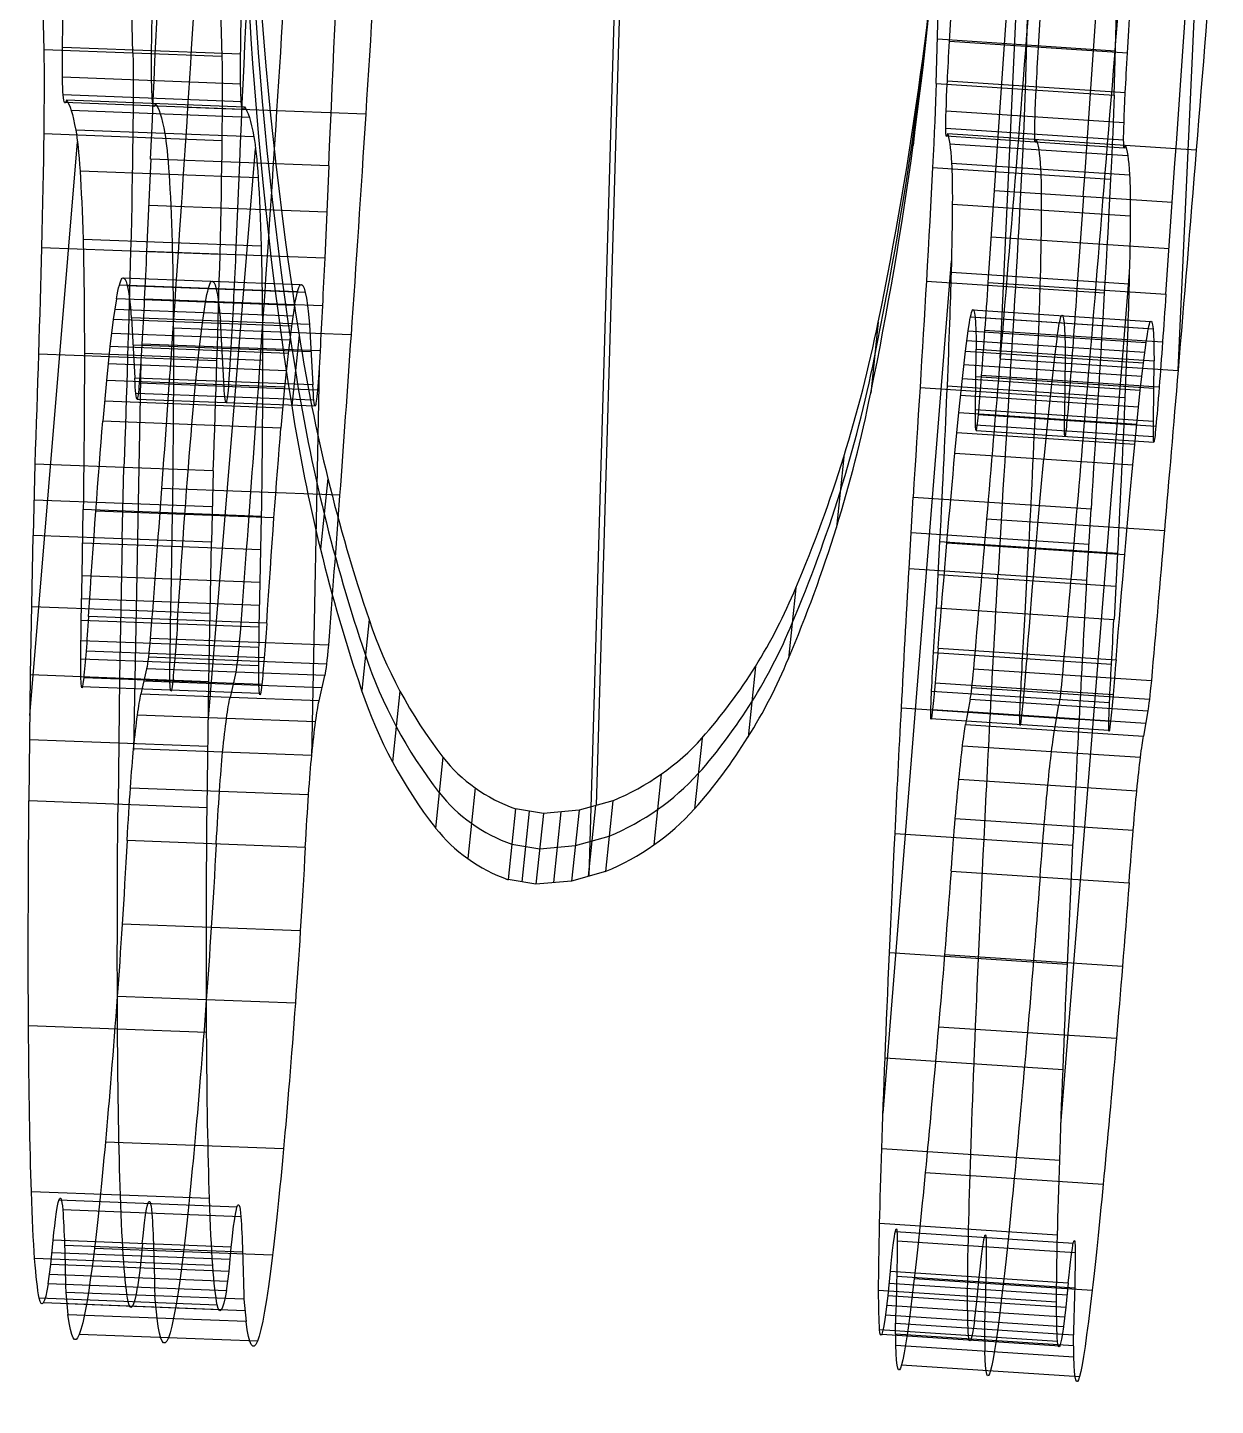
# Model space of a CAD drawing. Extents: x 14 to 133, y -39 to 144.
# Drawn here: x 59.59 to 72.91, y -38.7 to -23.25 of the extents above; entities that cross this region are included whole.
import ezdxf

# ---------------------------------------------------------------- set-up
doc = ezdxf.new("R2010")
doc.units = 0
doc.header["$MEASUREMENT"] = 0
doc.layers.add('LAYER_1', color=255, linetype='CONTINUOUS')

msp = doc.modelspace()

# ---------------------------------------------------------------- linework, layer by layer
at = {"layer": 'LAYER_1', "color": 9}
for p, q in [((65.972, -31.974, 82.296), (66.534, -12.84, 73.989)), ((65.889, -32.767, 80.462), (66.45, -13.634, 72.155)), ((70.501, -26.956, 127.586), (70.855, -19.229, 118.599)), ((72.496, -27.087, 127.552), (72.85, -19.36, 118.565)), ((59.748, -22.561, 71.702), (59.775, -23.497, 73.847)), ((59.748, -22.561, 71.702), (59.775, -23.497, 73.847)), ((60.774, -23.535, 73.818), (60.747, -22.599, 71.673)), ((61.746, -22.637, 71.644), (61.772, -23.573, 73.789)), ((61.746, -22.637, 71.644), (61.772, -23.573, 73.789)), ((69.784, -23.877, 73.557), (69.809, -22.944, 71.411)), ((69.784, -23.877, 73.557), (69.809, -22.944, 71.411)), ((70.806, -23.01, 71.394), (70.782, -23.943, 73.54)), ((71.779, -24.008, 73.523), (71.804, -23.075, 71.377)), ((71.779, -24.008, 73.523), (71.804, -23.075, 71.377)), ((61.982, -23.547, 80.983), (59.984, -23.471, 81.041)), ((61.982, -23.547, 80.983), (59.984, -23.471, 81.041)), ((69.799, -23.377, 72.499), (71.794, -23.508, 72.465)), ((69.932, -23.402, 80.422), (71.927, -23.533, 80.388)), ((61.772, -23.573, 73.789), (59.775, -23.497, 73.847)), ((61.772, -23.573, 73.789), (59.775, -23.497, 73.847)), ((69.607, -23.776, 78.583), (69.524, -24.57, 76.749)), ((61.982, -23.882, 81.425), (59.984, -23.806, 81.483)), ((69.784, -23.877, 73.557), (71.779, -24.008, 73.523)), ((69.784, -23.877, 73.557), (71.779, -24.008, 73.523)), ((69.908, -23.847, 80.753), (71.904, -23.978, 80.719)), ((69.908, -23.847, 80.753), (71.904, -23.978, 80.719)), ((61.99, -24.08, 81.943), (59.992, -24.004, 82.001)), ((61.99, -24.08, 81.943), (59.992, -24.004, 82.001)), ((62.005, -24.167, 82.587), (60.007, -24.091, 82.645)), ((62.025, -24.14, 83.237), (60.027, -24.064, 83.295)), ((62.025, -24.14, 83.237), (60.027, -24.064, 83.295)), ((62.08, -24.256, 85.28), (60.082, -24.18, 85.338)), ((63.385, -24.22, 130.237), (61.387, -24.144, 130.295)), ((69.894, -24.181, 81.196), (71.889, -24.312, 81.162)), ((62.13, -24.474, 87.315), (60.133, -24.399, 87.373)), ((62.13, -24.474, 87.315), (60.133, -24.399, 87.373)), ((69.89, -24.378, 81.714), (71.885, -24.509, 81.68)), ((69.89, -24.378, 81.714), (71.885, -24.509, 81.68)), ((59.619, -30.966, 78.234), (60.152, -24.531, 88.204)), ((61.771, -24.518, 74.983), (59.774, -24.442, 75.041)), ((69.895, -24.465, 82.358), (71.89, -24.596, 82.324)), ((69.908, -24.437, 83.008), (71.903, -24.568, 82.974)), ((69.908, -24.437, 83.008), (71.903, -24.568, 82.974)), ((69.935, -24.552, 85.051), (71.93, -24.683, 85.018)), ((70.704, -24.489, 130.021), (72.699, -24.619, 129.987)), ((60.973, -24.726, 116.761), (60.927, -25.759, 116.539)), ((60.973, -24.726, 116.761), (60.927, -25.759, 116.539)), ((62.97, -24.801, 116.703), (60.973, -24.726, 116.761)), ((62.97, -24.801, 116.703), (60.973, -24.726, 116.761)), ((61.617, -31.041, 78.176), (62.15, -24.607, 88.146)), ((62.178, -24.936, 89.567), (60.181, -24.861, 89.625)), ((61.926, -25.797, 116.51), (61.971, -24.763, 116.732)), ((62.97, -24.801, 116.703), (62.925, -25.835, 116.481)), ((62.97, -24.801, 116.703), (62.925, -25.835, 116.481)), ((69.742, -24.82, 74.752), (71.738, -24.951, 74.718)), ((69.955, -24.769, 87.087), (71.951, -24.9, 87.053)), ((69.955, -24.769, 87.087), (71.951, -24.9, 87.053)), ((70.364, -26.11, 116.262), (70.435, -25.078, 116.483)), ((70.364, -26.11, 116.262), (70.435, -25.078, 116.483)), ((70.435, -25.078, 116.483), (72.431, -25.208, 116.449)), ((70.435, -25.078, 116.483), (72.431, -25.208, 116.449)), ((71.433, -25.143, 116.466), (71.361, -26.175, 116.245)), ((62.948, -25.321, 116.605), (60.95, -25.245, 116.663)), ((69.964, -25.229, 89.341), (71.959, -25.36, 89.307)), ((72.359, -26.24, 116.228), (72.431, -25.208, 116.449)), ((72.359, -26.24, 116.228), (72.431, -25.208, 116.449)), ((62.212, -25.702, 91.736), (60.214, -25.626, 91.794)), ((62.212, -25.702, 91.736), (60.214, -25.626, 91.794)), ((70.399, -25.596, 116.386), (72.395, -25.727, 116.352)), ((61.747, -25.794, 75.813), (59.749, -25.718, 75.871)), ((61.747, -25.794, 75.813), (59.749, -25.718, 75.871)), ((62.925, -25.835, 116.481), (60.927, -25.759, 116.539)), ((62.925, -25.835, 116.481), (60.927, -25.759, 116.539)), ((69.186, -35.427, 82.956), (69.954, -25.865, 91.207)), ((62.65, -26.136, 107.405), (60.652, -26.06, 107.463)), ((62.65, -26.136, 107.405), (60.652, -26.06, 107.463)), ((69.673, -26.094, 75.583), (71.668, -26.225, 75.549)), ((69.673, -26.094, 75.583), (71.668, -26.225, 75.549)), ((69.95, -25.992, 91.51), (71.946, -26.123, 91.476)), ((69.95, -25.992, 91.51), (71.946, -26.123, 91.476)), ((70.364, -26.11, 116.262), (72.359, -26.24, 116.228)), ((70.364, -26.11, 116.262), (72.359, -26.24, 116.228)), ((71.181, -35.558, 82.922), (71.949, -25.996, 91.173)), ((62.619, -26.213, 106.449), (60.622, -26.137, 106.507)), ((62.708, -26.22, 109.496), (60.71, -26.144, 109.554)), ((60.588, -26.292, 105.561), (60.553, -26.522, 104.654)), ((60.588, -26.292, 105.561), (60.553, -26.522, 104.654)), ((60.571, -26.407, 105.107), (62.569, -26.483, 105.05)), ((62.586, -26.368, 105.503), (60.588, -26.292, 105.561)), ((62.586, -26.368, 105.503), (60.588, -26.292, 105.561)), ((62.899, -26.37, 116.301), (60.901, -26.294, 116.359)), ((61.552, -26.56, 104.625), (61.587, -26.33, 105.532)), ((62.586, -26.368, 105.503), (62.551, -26.598, 104.596)), ((62.586, -26.368, 105.503), (62.551, -26.598, 104.596)), ((70.189, -26.416, 107.184), (72.185, -26.547, 107.15)), ((70.189, -26.416, 107.184), (72.185, -26.547, 107.15)), ((60.553, -26.522, 104.654), (60.516, -26.827, 103.776)), ((60.553, -26.522, 104.654), (60.516, -26.827, 103.776)), ((62.551, -26.598, 104.596), (60.553, -26.522, 104.654)), ((62.551, -26.598, 104.596), (60.553, -26.522, 104.654)), ((60.756, -26.505, 111.616), (60.796, -27.181, 113.866)), ((62.754, -26.581, 111.558), (60.756, -26.505, 111.616)), ((60.756, -26.505, 111.616), (60.796, -27.181, 113.866)), ((62.754, -26.581, 111.558), (60.756, -26.505, 111.616)), ((61.515, -26.865, 103.747), (61.552, -26.56, 104.625)), ((61.794, -27.219, 113.837), (61.755, -26.543, 111.587)), ((62.754, -26.581, 111.558), (62.793, -27.257, 113.809)), ((62.754, -26.581, 111.558), (62.793, -27.257, 113.809)), ((69.132, -26.554, 79.807), (69.049, -27.348, 77.973)), ((69.132, -26.554, 79.807), (69.049, -27.348, 77.973)), ((70.168, -26.494, 106.228), (72.163, -26.625, 106.194)), ((70.219, -26.498, 109.276), (72.215, -26.629, 109.242)), ((60.535, -26.675, 104.215), (62.533, -26.75, 104.157)), ((63.22, -26.696, 127.794), (61.222, -26.62, 127.852)), ((63.22, -26.696, 127.794), (61.222, -26.62, 127.852)), ((62.551, -26.598, 104.596), (62.514, -26.903, 103.718)), ((62.551, -26.598, 104.596), (62.514, -26.903, 103.718)), ((62.638, -26.698, 80.164), (62.554, -27.491, 78.33)), ((62.638, -26.698, 80.164), (62.554, -27.491, 78.33)), ((70.111, -26.879, 104.374), (70.141, -26.649, 105.282)), ((70.111, -26.879, 104.374), (70.141, -26.649, 105.282)), ((70.141, -26.649, 105.282), (72.137, -26.78, 105.248)), ((70.141, -26.649, 105.282), (72.137, -26.78, 105.248)), ((70.325, -26.644, 116.082), (72.321, -26.775, 116.049)), ((71.139, -26.715, 105.265), (71.109, -26.944, 104.357)), ((60.516, -26.827, 103.776), (60.477, -27.209, 102.926)), ((60.516, -26.827, 103.776), (60.477, -27.209, 102.926)), ((62.514, -26.903, 103.718), (60.516, -26.827, 103.776)), ((62.514, -26.903, 103.718), (60.516, -26.827, 103.776)), ((62.775, -26.888, 112.692), (60.777, -26.812, 112.75)), ((62.873, -26.875, 116.047), (60.875, -26.799, 116.105)), ((62.873, -26.875, 116.047), (60.875, -26.799, 116.105)), ((61.476, -27.246, 102.897), (61.515, -26.865, 103.747)), ((70.076, -27.184, 103.496), (70.111, -26.879, 104.374)), ((70.076, -27.184, 103.496), (70.111, -26.879, 104.374)), ((70.111, -26.879, 104.374), (72.106, -27.01, 104.341)), ((70.111, -26.879, 104.374), (72.106, -27.01, 104.341)), ((72.122, -26.895, 104.794), (70.126, -26.764, 104.828)), ((70.225, -27.532, 113.59), (70.231, -26.857, 111.338)), ((70.225, -27.532, 113.59), (70.231, -26.857, 111.338)), ((70.231, -26.857, 111.338), (72.226, -26.988, 111.304)), ((70.231, -26.857, 111.338), (72.226, -26.988, 111.304)), ((72.106, -27.01, 104.341), (72.137, -26.78, 105.248)), ((72.106, -27.01, 104.341), (72.137, -26.78, 105.248)), ((61.713, -26.987, 76.191), (59.715, -26.911, 76.249)), ((62.227, -26.982, 93.924), (60.229, -26.906, 93.981)), ((60.497, -27.018, 103.351), (62.495, -27.094, 103.293)), ((60.863, -26.996, 115.96), (60.78, -31.358, 118.779)), ((62.514, -26.903, 103.718), (62.475, -27.284, 102.868)), ((62.514, -26.903, 103.718), (62.475, -27.284, 102.868)), ((72.089, -27.163, 103.901), (70.093, -27.032, 103.935)), ((70.5, -26.963, 127.579), (72.496, -27.094, 127.545)), ((70.5, -26.963, 127.579), (72.496, -27.094, 127.545)), ((71.109, -26.944, 104.357), (71.074, -27.25, 103.479)), ((71.229, -26.923, 111.321), (71.223, -27.597, 113.573)), ((72.071, -27.315, 103.462), (72.106, -27.01, 104.341)), ((72.071, -27.315, 103.462), (72.106, -27.01, 104.341)), ((72.22, -27.663, 113.556), (72.226, -26.988, 111.304)), ((72.22, -27.663, 113.556), (72.226, -26.988, 111.304)), ((62.793, -27.257, 113.809), (60.796, -27.181, 113.866)), ((62.793, -27.257, 113.809), (60.796, -27.181, 113.866)), ((62.861, -27.072, 115.902), (62.777, -31.433, 118.721)), ((70.037, -27.565, 102.647), (70.076, -27.184, 103.496)), ((70.037, -27.565, 102.647), (70.076, -27.184, 103.496)), ((70.076, -27.184, 103.496), (72.071, -27.315, 103.462)), ((70.076, -27.184, 103.496), (72.071, -27.315, 103.462)), ((70.23, -27.164, 112.473), (72.225, -27.295, 112.439)), ((70.288, -27.148, 115.829), (72.284, -27.279, 115.795)), ((70.288, -27.148, 115.829), (72.284, -27.279, 115.795)), ((60.477, -27.209, 102.926), (60.436, -27.665, 102.106)), ((60.477, -27.209, 102.926), (60.436, -27.665, 102.106)), ((62.475, -27.284, 102.868), (60.477, -27.209, 102.926)), ((62.475, -27.284, 102.868), (60.477, -27.209, 102.926)), ((62.804, -27.43, 114.393), (60.806, -27.354, 114.451)), ((62.843, -27.315, 115.6), (60.845, -27.239, 115.658)), ((61.435, -27.703, 102.077), (61.476, -27.246, 102.897)), ((62.475, -27.284, 102.868), (62.434, -27.741, 102.048)), ((62.475, -27.284, 102.868), (62.434, -27.741, 102.048)), ((69.601, -27.285, 75.962), (71.597, -27.416, 75.929)), ((69.904, -27.269, 93.699), (71.899, -27.4, 93.665)), ((71.074, -27.25, 103.479), (71.034, -27.631, 102.63)), ((72.032, -27.696, 102.613), (72.071, -27.315, 103.462)), ((72.032, -27.696, 102.613), (72.071, -27.315, 103.462)), ((60.457, -27.437, 102.516), (62.454, -27.513, 102.458)), ((62.819, -27.495, 114.999), (60.821, -27.419, 115.057)), ((62.819, -27.495, 114.999), (60.821, -27.419, 115.057)), ((72.052, -27.506, 103.038), (70.056, -27.375, 103.072)), ((62.434, -27.741, 102.048), (60.436, -27.665, 102.106)), ((62.434, -27.741, 102.048), (60.436, -27.665, 102.106)), ((69.993, -28.022, 101.827), (70.037, -27.565, 102.647)), ((69.993, -28.022, 101.827), (70.037, -27.565, 102.647)), ((70.037, -27.565, 102.647), (72.032, -27.696, 102.613)), ((70.037, -27.565, 102.647), (72.032, -27.696, 102.613)), ((70.225, -27.532, 113.59), (72.22, -27.663, 113.556)), ((70.225, -27.532, 113.59), (72.22, -27.663, 113.556)), ((70.252, -27.588, 115.382), (72.247, -27.719, 115.348)), ((71.034, -27.631, 102.63), (70.99, -28.088, 101.81)), ((72.01, -27.925, 102.203), (70.015, -27.794, 102.237)), ((70.224, -27.704, 114.175), (72.219, -27.835, 114.141)), ((70.23, -27.768, 114.781), (72.225, -27.899, 114.747)), ((70.23, -27.768, 114.781), (72.225, -27.899, 114.747)), ((71.988, -28.153, 101.793), (72.032, -27.696, 102.613)), ((71.988, -28.153, 101.793), (72.032, -27.696, 102.613)), ((68.746, -28.065, 80.478), (68.663, -28.858, 78.644)), ((69.993, -28.022, 101.827), (71.988, -28.153, 101.793)), ((69.993, -28.022, 101.827), (71.988, -28.153, 101.793)), ((59.674, -28.146, 76.446), (59.655, -28.945, 76.84)), ((59.674, -28.146, 76.446), (59.655, -28.945, 76.84)), ((61.672, -28.222, 76.388), (59.674, -28.146, 76.446)), ((61.672, -28.222, 76.388), (59.674, -28.146, 76.446)), ((60.654, -28.983, 76.811), (60.673, -28.184, 76.417)), ((61.672, -28.222, 76.388), (61.653, -29.021, 76.782)), ((61.672, -28.222, 76.388), (61.653, -29.021, 76.782)), ((63.092, -28.495, 125.736), (61.094, -28.419, 125.794)), ((62.96, -28.307, 80.846), (62.877, -29.101, 79.012)), ((59.664, -28.546, 76.643), (61.662, -28.621, 76.585)), ((69.478, -29.316, 76.554), (69.524, -28.518, 76.16)), ((69.478, -29.316, 76.554), (69.524, -28.518, 76.16)), ((69.524, -28.518, 76.16), (71.519, -28.649, 76.126)), ((69.524, -28.518, 76.16), (71.519, -28.649, 76.126)), ((70.521, -28.584, 76.143), (70.476, -29.381, 76.537)), ((60.204, -29.398, 96.363), (60.216, -28.656, 95.815)), ((60.204, -29.398, 96.363), (60.216, -28.656, 95.815)), ((62.214, -28.732, 95.757), (60.216, -28.656, 95.815)), ((62.214, -28.732, 95.757), (60.216, -28.656, 95.815)), ((62.355, -28.75, 100.658), (60.358, -28.674, 100.716)), ((61.215, -28.694, 95.786), (61.203, -29.436, 96.334)), ((62.202, -29.474, 96.305), (62.214, -28.732, 95.757)), ((62.202, -29.474, 96.305), (62.214, -28.732, 95.757)), ((71.473, -29.447, 76.52), (71.519, -28.649, 76.126)), ((71.473, -29.447, 76.52), (71.519, -28.649, 76.126)), ((70.347, -28.76, 125.522), (72.343, -28.891, 125.488)), ((59.626, -30.511, 77.873), (59.655, -28.945, 76.84)), ((59.626, -30.511, 77.873), (59.655, -28.945, 76.84)), ((61.653, -29.021, 76.782), (59.655, -28.945, 76.84)), ((61.653, -29.021, 76.782), (59.655, -28.945, 76.84)), ((60.21, -29.027, 96.089), (62.208, -29.103, 96.031)), ((60.654, -28.983, 76.811), (60.624, -30.549, 77.844)), ((61.623, -30.587, 77.815), (61.653, -29.021, 76.782)), ((61.623, -30.587, 77.815), (61.653, -29.021, 76.782)), ((71.496, -29.048, 76.323), (69.501, -28.917, 76.357)), ((69.82, -29.015, 95.535), (69.781, -29.756, 96.083)), ((69.82, -29.015, 95.535), (69.781, -29.756, 96.083)), ((69.82, -29.015, 95.535), (71.816, -29.146, 95.501)), ((69.82, -29.015, 95.535), (71.816, -29.146, 95.501)), ((69.903, -29.03, 100.437), (71.898, -29.161, 100.403)), ((70.779, -29.822, 96.066), (70.818, -29.081, 95.518)), ((71.816, -29.146, 95.501), (71.777, -29.887, 96.049)), ((71.816, -29.146, 95.501), (71.777, -29.887, 96.049)), ((69.478, -29.316, 76.554), (71.473, -29.447, 76.52)), ((69.478, -29.316, 76.554), (71.473, -29.447, 76.52)), ((60.193, -29.9, 96.656), (60.204, -29.398, 96.363)), ((60.193, -29.9, 96.656), (60.204, -29.398, 96.363)), ((62.202, -29.474, 96.305), (60.204, -29.398, 96.363)), ((62.202, -29.474, 96.305), (60.204, -29.398, 96.363)), ((61.203, -29.436, 96.334), (61.192, -29.938, 96.627)), ((62.191, -29.975, 96.598), (62.202, -29.474, 96.305)), ((62.191, -29.975, 96.598), (62.202, -29.474, 96.305)), ((71.796, -29.517, 95.775), (69.801, -29.386, 95.809)), ((62.196, -29.732, 96.439), (60.198, -29.656, 96.497)), ((68.209, -29.533, 81.138), (68.125, -30.327, 79.304)), ((68.209, -29.533, 81.138), (68.125, -30.327, 79.304)), ((61.637, -29.821, 77.272), (59.639, -29.745, 77.33)), ((69.781, -29.756, 96.083), (71.777, -29.887, 96.049)), ((69.781, -29.756, 96.083), (71.777, -29.887, 96.049)), ((60.188, -30.334, 97.041), (60.193, -29.9, 96.656)), ((60.188, -30.334, 97.041), (60.193, -29.9, 96.656)), ((62.191, -29.975, 96.598), (60.193, -29.9, 96.656)), ((62.191, -29.975, 96.598), (60.193, -29.9, 96.656)), ((62.274, -29.931, 99.411), (60.277, -29.856, 99.469)), ((62.274, -29.931, 99.411), (60.277, -29.856, 99.469)), ((61.192, -29.938, 96.627), (61.187, -30.372, 97.012)), ((62.186, -30.41, 96.983), (62.191, -29.975, 96.598)), ((62.186, -30.41, 96.983), (62.191, -29.975, 96.598)), ((63.422, -29.89, 81.51), (63.339, -30.684, 79.676)), ((63.422, -29.89, 81.51), (63.339, -30.684, 79.676)), ((62.188, -30.202, 96.78), (60.19, -30.127, 96.838)), ((62.966, -30.177, 123.581), (60.968, -30.101, 123.639)), ((62.966, -30.177, 123.581), (60.968, -30.101, 123.639)), ((62.246, -30.32, 98.942), (60.248, -30.244, 99)), ((69.753, -30.257, 96.376), (71.749, -30.388, 96.342)), ((69.804, -30.211, 99.19), (71.8, -30.342, 99.156)), ((69.804, -30.211, 99.19), (71.8, -30.342, 99.156)), ((62.186, -30.41, 96.983), (60.188, -30.334, 97.041)), ((62.186, -30.41, 96.983), (60.188, -30.334, 97.041)), ((60.864, -30.727, 120.855), (60.928, -30.441, 122.679)), ((60.864, -30.727, 120.855), (60.928, -30.441, 122.679)), ((62.925, -30.517, 122.621), (60.928, -30.441, 122.679)), ((62.925, -30.517, 122.621), (60.928, -30.441, 122.679)), ((62.944, -30.389, 123.116), (60.947, -30.313, 123.174)), ((67.755, -30.416, 81.541), (67.672, -31.21, 79.707)), ((70.2, -30.441, 123.367), (72.196, -30.572, 123.333)), ((70.2, -30.441, 123.367), (72.196, -30.572, 123.333)), ((59.608, -31.924, 79.106), (59.626, -30.511, 77.873)), ((59.608, -31.924, 79.106), (59.626, -30.511, 77.873)), ((61.623, -30.587, 77.815), (59.626, -30.511, 77.873)), ((61.623, -30.587, 77.815), (59.626, -30.511, 77.873)), ((62.219, -30.619, 98.412), (60.222, -30.543, 98.47)), ((62.219, -30.619, 98.412), (60.222, -30.543, 98.47)), ((60.624, -30.549, 77.844), (60.607, -31.962, 79.077)), ((62.894, -30.656, 121.709), (60.896, -30.58, 121.767)), ((61.605, -32, 79.048), (61.623, -30.587, 77.815)), ((61.605, -32, 79.048), (61.623, -30.587, 77.815)), ((61.926, -30.479, 122.65), (61.863, -30.764, 120.826)), ((62.862, -30.802, 120.797), (62.925, -30.517, 122.621)), ((62.862, -30.802, 120.797), (62.925, -30.517, 122.621)), ((69.771, -30.599, 98.721), (71.766, -30.73, 98.687)), ((62.194, -30.719, 97.668), (60.196, -30.643, 97.726)), ((62.862, -30.802, 120.797), (60.864, -30.727, 120.855)), ((62.862, -30.802, 120.797), (60.864, -30.727, 120.855)), ((63.768, -30.692, 81.841), (63.685, -31.485, 80.007)), ((69.731, -30.691, 96.762), (71.727, -30.821, 96.728)), ((69.731, -30.691, 96.762), (71.727, -30.821, 96.728)), ((70.178, -30.653, 122.902), (72.174, -30.784, 122.868)), ((69.393, -30.879, 77.588), (71.388, -31.01, 77.554)), ((69.742, -30.898, 98.191), (71.738, -31.029, 98.157)), ((69.742, -30.898, 98.191), (71.738, -31.029, 98.157)), ((70.162, -30.781, 122.408), (70.112, -31.067, 120.583)), ((70.162, -30.781, 122.408), (70.112, -31.067, 120.583)), ((70.162, -30.781, 122.408), (72.157, -30.912, 122.374)), ((70.162, -30.781, 122.408), (72.157, -30.912, 122.374)), ((71.11, -31.133, 120.566), (71.159, -30.847, 122.391)), ((72.157, -30.912, 122.374), (72.107, -31.198, 120.549)), ((72.157, -30.912, 122.374), (72.107, -31.198, 120.549)), ((62.822, -31.038, 119.756), (60.825, -30.962, 119.814)), ((69.723, -30.998, 97.447), (71.718, -31.129, 97.413)), ((70.137, -30.921, 121.495), (72.132, -31.052, 121.461)), ((67.156, -31.221, 81.916), (67.073, -32.014, 80.082)), ((67.156, -31.221, 81.916), (67.073, -32.014, 80.082)), ((70.112, -31.067, 120.583), (72.107, -31.198, 120.549)), ((70.112, -31.067, 120.583), (72.107, -31.198, 120.549)), ((61.613, -31.314, 78.407), (59.615, -31.238, 78.465)), ((62.779, -31.414, 118.758), (60.781, -31.338, 118.816)), ((62.779, -31.414, 118.758), (60.781, -31.338, 118.816)), ((70.079, -31.304, 119.542), (72.074, -31.434, 119.508)), ((64.25, -31.434, 82.141), (64.166, -32.228, 80.307)), ((64.25, -31.434, 82.141), (64.166, -32.228, 80.307)), ((66.699, -31.623, 82.111), (66.616, -32.417, 80.277)), ((70.037, -31.68, 118.543), (72.032, -31.811, 118.509)), ((70.037, -31.68, 118.543), (72.032, -31.811, 118.509)), ((62.744, -31.855, 118.117), (60.746, -31.779, 118.175)), ((64.612, -31.778, 82.273), (64.529, -32.571, 80.439)), ((61.605, -32, 79.048), (59.608, -31.924, 79.106)), ((61.605, -32, 79.048), (59.608, -31.924, 79.106)), ((66.155, -31.922, 82.265), (65.778, -32.028, 82.329)), ((66.155, -31.922, 82.265), (65.778, -32.028, 82.329)), ((65.883, -32.769, 80.463), (65.966, -31.975, 82.297)), ((66.155, -31.922, 82.265), (66.072, -32.716, 80.432)), ((66.155, -31.922, 82.265), (66.072, -32.716, 80.432)), ((65.065, -32.014, 82.355), (64.981, -32.807, 80.521)), ((65.065, -32.014, 82.355), (64.981, -32.807, 80.521)), ((65.377, -32.065, 82.362), (65.065, -32.014, 82.355)), ((65.377, -32.065, 82.362), (65.065, -32.014, 82.355)), ((65.138, -32.833, 80.525), (65.221, -32.039, 82.359)), ((65.377, -32.065, 82.362), (65.294, -32.859, 80.529)), ((65.377, -32.065, 82.362), (65.294, -32.859, 80.529)), ((65.778, -32.028, 82.329), (65.377, -32.065, 82.362)), ((65.778, -32.028, 82.329), (65.377, -32.065, 82.362)), ((65.494, -32.84, 80.512), (65.577, -32.047, 82.346)), ((65.778, -32.028, 82.329), (65.694, -32.822, 80.495)), ((65.778, -32.028, 82.329), (65.694, -32.822, 80.495)), ((69.997, -32.12, 117.903), (71.993, -32.251, 117.869)), ((69.321, -32.289, 78.823), (71.317, -32.42, 78.789)), ((69.321, -32.289, 78.823), (71.317, -32.42, 78.789)), ((62.707, -32.445, 117.611), (60.709, -32.369, 117.669)), ((62.707, -32.445, 117.611), (60.709, -32.369, 117.669)), ((65.023, -32.41, 81.438), (65.336, -32.462, 81.446)), ((65.336, -32.462, 81.446), (65.736, -32.425, 81.412)), ((65.736, -32.425, 81.412), (66.113, -32.319, 81.349)), ((66.072, -32.716, 80.432), (65.694, -32.822, 80.495)), ((66.072, -32.716, 80.432), (65.694, -32.822, 80.495)), ((69.95, -32.71, 117.397), (71.945, -32.841, 117.363)), ((69.95, -32.71, 117.397), (71.945, -32.841, 117.363)), ((65.294, -32.859, 80.529), (64.981, -32.807, 80.521)), ((65.294, -32.859, 80.529), (64.981, -32.807, 80.521)), ((65.694, -32.822, 80.495), (65.294, -32.859, 80.529)), ((65.694, -32.822, 80.495), (65.294, -32.859, 80.529)), ((62.651, -33.382, 116.909), (60.653, -33.306, 116.967)), ((69.259, -33.624, 80.321), (71.255, -33.755, 80.287)), ((69.877, -33.646, 116.695), (71.872, -33.776, 116.661)), ((62.596, -34.192, 116.065), (60.598, -34.117, 116.123)), ((62.596, -34.192, 116.065), (60.598, -34.117, 116.123)), ((61.6, -34.521, 82.166), (59.603, -34.446, 82.224)), ((69.809, -34.456, 115.851), (71.804, -34.586, 115.817)), ((69.809, -34.456, 115.851), (71.804, -34.586, 115.817)), ((69.209, -34.805, 81.944), (71.205, -34.936, 81.91)), ((69.209, -34.805, 81.944), (71.205, -34.936, 81.91)), ((62.463, -35.827, 113.618), (60.465, -35.752, 113.676)), ((69.172, -35.821, 83.675), (71.168, -35.952, 83.641)), ((69.66, -36.09, 113.405), (71.656, -36.221, 113.371)), ((61.633, -36.382, 85.718), (59.635, -36.307, 85.776)), ((61.633, -36.382, 85.718), (59.635, -36.307, 85.776)), ((61.941, -36.48, 96.473), (59.943, -36.404, 96.531)), ((61.985, -36.588, 98.137), (59.987, -36.512, 98.195)), ((61.985, -36.588, 98.137), (59.987, -36.512, 98.195)), ((69.148, -36.661, 85.498), (71.144, -36.792, 85.464)), ((69.148, -36.661, 85.498), (71.144, -36.792, 85.464)), ((69.325, -36.752, 96.256), (71.321, -36.883, 96.222)), ((59.854, -37.125, 94.389), (59.88, -36.852, 94.926)), ((59.854, -37.125, 94.389), (59.88, -36.852, 94.926)), ((61.877, -36.928, 94.868), (59.88, -36.852, 94.926)), ((61.877, -36.928, 94.868), (59.88, -36.852, 94.926)), ((62.005, -36.985, 99.327), (60.007, -36.909, 99.384)), ((60.879, -36.89, 94.897), (60.853, -37.163, 94.36)), ((61.852, -37.201, 94.331), (61.877, -36.928, 94.868)), ((61.852, -37.201, 94.331), (61.877, -36.928, 94.868)), ((69.346, -36.859, 97.92), (71.342, -36.99, 97.886)), ((69.346, -36.859, 97.92), (71.342, -36.99, 97.886)), ((61.669, -37.134, 87.966), (59.672, -37.058, 88.024)), ((59.867, -36.989, 94.657), (61.864, -37.064, 94.599)), ((62.34, -37.019, 110.927), (60.342, -36.943, 110.985)), ((62.34, -37.019, 110.927), (60.342, -36.943, 110.985)), ((59.824, -37.342, 93.658), (59.854, -37.125, 94.389)), ((59.824, -37.342, 93.658), (59.854, -37.125, 94.389)), ((59.839, -37.233, 94.023), (61.837, -37.309, 93.965)), ((61.852, -37.201, 94.331), (59.854, -37.125, 94.389)), ((61.852, -37.201, 94.331), (59.854, -37.125, 94.389)), ((60.853, -37.163, 94.36), (60.823, -37.38, 93.629)), ((61.822, -37.418, 93.6), (61.852, -37.201, 94.331)), ((61.822, -37.418, 93.6), (61.852, -37.201, 94.331)), ((69.268, -37.2, 94.65), (69.241, -37.473, 94.113)), ((69.268, -37.2, 94.65), (69.241, -37.473, 94.113)), ((69.268, -37.2, 94.65), (71.264, -37.331, 94.616)), ((69.268, -37.2, 94.65), (71.264, -37.331, 94.616)), ((61.822, -37.418, 93.6), (59.824, -37.342, 93.658)), ((61.822, -37.418, 93.6), (59.824, -37.342, 93.658)), ((71.25, -37.468, 94.348), (69.255, -37.337, 94.382)), ((69.341, -37.255, 99.11), (71.336, -37.386, 99.076)), ((69.536, -37.282, 110.714), (71.532, -37.412, 110.68)), ((69.536, -37.282, 110.714), (71.532, -37.412, 110.68)), ((70.239, -37.538, 94.096), (70.266, -37.266, 94.633)), ((71.264, -37.331, 94.616), (71.237, -37.604, 94.079)), ((71.264, -37.331, 94.616), (71.237, -37.604, 94.079)), ((61.72, -37.579, 90.293), (59.722, -37.503, 90.351)), ((61.72, -37.579, 90.293), (59.722, -37.503, 90.351)), ((61.766, -37.631, 91.953), (59.769, -37.555, 92.011)), ((60.02, -37.437, 100.523), (60.045, -37.687, 101.725)), ((62.018, -37.512, 100.465), (60.02, -37.437, 100.523)), ((60.02, -37.437, 100.523), (60.045, -37.687, 101.725)), ((62.018, -37.512, 100.465), (60.02, -37.437, 100.523)), ((61.044, -37.725, 101.696), (61.019, -37.475, 100.494)), ((62.018, -37.512, 100.465), (62.043, -37.763, 101.667)), ((62.018, -37.512, 100.465), (62.043, -37.763, 101.667)), ((69.137, -37.41, 87.746), (71.133, -37.541, 87.713)), ((69.241, -37.473, 94.113), (69.215, -37.69, 93.382)), ((69.241, -37.473, 94.113), (69.215, -37.69, 93.382)), ((69.241, -37.473, 94.113), (71.237, -37.604, 94.079)), ((69.241, -37.473, 94.113), (71.237, -37.604, 94.079)), ((70.212, -37.756, 93.366), (70.239, -37.538, 94.096)), ((60.033, -37.562, 101.124), (62.03, -37.638, 101.066)), ((62.043, -37.763, 101.667), (60.045, -37.687, 101.725)), ((62.043, -37.763, 101.667), (60.045, -37.687, 101.725)), ((69.215, -37.69, 93.382), (71.21, -37.821, 93.349)), ((69.215, -37.69, 93.382), (71.21, -37.821, 93.349)), ((71.223, -37.713, 93.714), (69.228, -37.582, 93.748)), ((71.237, -37.604, 94.079), (71.21, -37.821, 93.349)), ((71.237, -37.604, 94.079), (71.21, -37.821, 93.349)), ((69.148, -37.853, 90.075), (71.143, -37.984, 90.041)), ((69.148, -37.853, 90.075), (71.143, -37.984, 90.041)), ((69.33, -38.03, 101.452), (69.326, -37.781, 100.249)), ((69.326, -37.781, 100.249), (71.321, -37.912, 100.215)), ((69.33, -38.03, 101.452), (69.326, -37.781, 100.249)), ((69.326, -37.781, 100.249), (71.321, -37.912, 100.215)), ((70.323, -37.846, 100.232), (70.327, -38.095, 101.435)), ((62.17, -37.984, 106.345), (60.172, -37.908, 106.403)), ((69.173, -37.904, 91.735), (71.168, -38.035, 91.701)), ((71.323, -38.036, 100.816), (69.328, -37.905, 100.85)), ((71.325, -38.161, 101.418), (71.321, -37.912, 100.215)), ((71.325, -38.161, 101.418), (71.321, -37.912, 100.215)), ((69.33, -38.03, 101.452), (71.325, -38.161, 101.418)), ((69.33, -38.03, 101.452), (71.325, -38.161, 101.418)), ((69.395, -38.248, 106.131), (71.39, -38.379, 106.097))]:
    msp.add_line(p, q, dxfattribs=at)
at = {"layer": 'LAYER_1', "color": 9, "extrusion": (0.041634, 0.396868, 0.916931)}
for centre, radius, start, end in [((-116.003, 37.856, 65.517), 52.431, 3.2843, 13.7787), ((-116.003, 37.856, 65.517), 52.431, 3.2843, 13.7787), ((-116.004, 37.855, 64.517), 52.432, 3.2844, 13.7786), ((-116.003, 37.856, 63.517), 52.431, 3.2843, 13.7787), ((-116.003, 37.856, 63.517), 52.431, 3.2843, 13.7787), ((-22.075, 44.956, 65.517), 49.654, 174.8096, 181.9024), ((-22.075, 44.956, 65.517), 49.654, 174.8096, 181.9024), ((-22.055, 44.956, 64.517), 49.673, 174.811, 181.901), ((-22.075, 44.956, 63.517), 49.654, 174.8096, 181.9024), ((-22.075, 44.956, 63.517), 49.654, 174.8096, 181.9024), ((-53.346, 47.862, 65.517), 18.248, 164.3504, 175.0138), ((-53.346, 47.862, 65.517), 18.248, 164.3504, 175.0138), ((-86.531, 45.135, 65.517), 22.073, 13.6466, 22.8773), ((-86.531, 45.135, 65.517), 22.073, 13.6466, 22.8773), ((-53.346, 47.862, 64.517), 18.248, 164.3505, 175.0137), ((-86.533, 45.135, 64.517), 22.075, 13.6471, 22.8769), ((-53.346, 47.862, 63.517), 18.248, 164.3504, 175.0138), ((-53.346, 47.862, 63.517), 18.248, 164.3504, 175.0138), ((-86.531, 45.135, 63.517), 22.073, 13.6466, 22.8773), ((-86.531, 45.135, 63.517), 22.073, 13.6466, 22.8773), ((-64.332, 51.013, 65.517), 6.819, 146.9267, 164.9457), ((-64.332, 51.013, 65.517), 6.819, 146.9267, 164.9457), ((-71.532, 51.488, 65.517), 5.784, 22.6548, 41.1785), ((-71.532, 51.488, 65.517), 5.784, 22.6548, 41.1785), ((-64.333, 51.013, 64.517), 6.819, 146.9265, 164.9459), ((-71.532, 51.489, 64.517), 5.784, 22.6547, 41.1787), ((-64.332, 51.013, 63.517), 6.819, 146.9267, 164.9457), ((-64.332, 51.013, 63.517), 6.819, 146.9267, 164.9457), ((-71.532, 51.488, 63.517), 5.784, 22.6548, 41.1785), ((-71.532, 51.488, 63.517), 5.784, 22.6548, 41.1785), ((-67.636, 53.117, 65.517), 2.903, 120.8425, 146.138), ((-67.636, 53.117, 65.517), 2.903, 120.8425, 146.138), ((-68.515, 54.101, 65.517), 1.793, 41.8297, 74.961), ((-68.515, 54.101, 65.517), 1.793, 41.8297, 74.961), ((-67.636, 53.117, 64.517), 2.903, 120.8421, 146.1384), ((-68.515, 54.101, 64.517), 1.793, 41.8291, 74.9615), ((-67.636, 53.117, 63.517), 2.903, 120.8425, 146.138), ((-67.636, 53.117, 63.517), 2.903, 120.8425, 146.138), ((-68.515, 54.101, 63.517), 1.793, 41.8297, 74.961), ((-68.515, 54.101, 63.517), 1.793, 41.8297, 74.961)]:
    msp.add_arc(centre, radius, start, end, dxfattribs=at)
at = {"layer": 'LAYER_1', "color": 9, "extrusion": (0.998863, -0.037865, -0.028965)}
for centre, radius, start, end in [((-25.815, 137.114, 58.457), 18.921, 280.4053, 302.1646), ((-25.815, 137.114, 58.457), 18.921, 280.4053, 302.1646), ((-25.815, 137.114, 59.457), 18.921, 280.4053, 302.1646), ((-25.815, 137.114, 60.457), 18.921, 280.4053, 302.1646), ((-25.815, 137.114, 60.457), 18.921, 280.4053, 302.1646), ((0.321, 107.108, 58.457), 33.334, 125.5906, 137.5671), ((0.321, 107.108, 58.457), 33.334, 125.5906, 137.5671), ((0.321, 107.108, 59.457), 33.334, 125.5905, 137.5671), ((0.321, 107.108, 60.457), 33.334, 125.5906, 137.5671), ((0.321, 107.108, 60.457), 33.334, 125.5906, 137.5671), ((-19.805, 84.16, 58.457), 1.957, 225.2958, 257.9021), ((-19.805, 84.16, 58.457), 1.957, 225.2958, 257.9021), ((-19.805, 84.159, 59.457), 1.957, 225.2951, 257.9027), ((-19.805, 84.16, 60.457), 1.957, 225.2958, 257.9021), ((-19.805, 84.16, 60.457), 1.957, 225.2958, 257.9021), ((-19.805, 84.159, 58.457), 1.957, 192.6882, 225.2945), ((-19.805, 84.159, 58.457), 1.957, 192.6882, 225.2945), ((-25.333, 73.287, 58.457), 4.709, 29.0251, 66.2478), ((-25.333, 73.287, 58.457), 4.709, 29.0251, 66.2478), ((-25.333, 73.287, 59.457), 4.709, 29.0244, 66.2485), ((-19.805, 84.159, 59.457), 1.957, 192.6875, 225.2951), ((-25.333, 73.287, 60.457), 4.709, 29.0251, 66.2478), ((-25.333, 73.287, 60.457), 4.709, 29.0251, 66.2478), ((-19.805, 84.159, 60.457), 1.957, 192.6882, 225.2945), ((-19.805, 84.159, 60.457), 1.957, 192.6882, 225.2945), ((-18.126, 84.54, 58.457), 3.678, 172.4456, 192.7259), ((-18.126, 84.54, 58.457), 3.678, 172.4456, 192.7259), ((-62.729, 83.759, 58.457), 40.976, 1.7688, 7.4944), ((-62.729, 83.759, 58.457), 40.976, 1.7688, 7.4944), ((-18.126, 84.54, 59.457), 3.678, 172.4455, 192.7259), ((-62.763, 83.756, 59.457), 41.01, 1.7712, 7.492), ((-18.126, 84.54, 60.457), 3.678, 172.4456, 192.7259), ((-18.126, 84.54, 60.457), 3.678, 172.4456, 192.7259), ((-62.729, 83.759, 60.457), 40.976, 1.7688, 7.4944), ((-62.729, 83.759, 60.457), 40.976, 1.7688, 7.4944), ((-38.74, 86.881, 58.457), 16.785, 7.6069, 23.3219), ((-38.74, 86.881, 58.457), 16.785, 7.6069, 23.3219), ((-38.74, 86.881, 59.457), 16.784, 7.6067, 23.3221), ((-38.74, 86.881, 60.457), 16.785, 7.6069, 23.3219), ((-38.74, 86.881, 60.457), 16.785, 7.6069, 23.3219), ((-33.316, 89.159, 58.457), 10.902, 23.6137, 50.317), ((-33.316, 89.159, 58.457), 10.902, 23.6137, 50.317), ((-26.563, 69.811, 58.457), 8.39, 68.1211, 85.2291), ((-26.563, 69.811, 58.457), 8.39, 68.1211, 85.2291), ((-26.563, 69.811, 59.457), 8.39, 68.1209, 85.2293), ((-22.439, 114.431, 58.457), 3.977, 104.4738, 120.7794), ((-22.439, 114.431, 58.457), 3.977, 104.4738, 120.7794), ((-33.315, 89.159, 59.457), 10.901, 23.6134, 50.3173), ((-26.563, 69.811, 60.457), 8.39, 68.1211, 85.2291), ((-26.563, 69.811, 60.457), 8.39, 68.1211, 85.2291), ((-22.439, 114.431, 59.457), 3.977, 104.4736, 120.7796), ((-33.316, 89.159, 60.457), 10.902, 23.6137, 50.317), ((-33.316, 89.159, 60.457), 10.902, 23.6137, 50.317), ((-22.439, 114.431, 60.457), 3.977, 104.4738, 120.7794), ((-22.439, 114.431, 60.457), 3.977, 104.4738, 120.7794), ((-35.422, 109.675, 58.457), 11.687, 348.2741, 357.6832), ((-35.422, 109.675, 58.457), 11.687, 348.2741, 357.6832), ((-39.439, 109.64, 58.457), 15.701, 358.4032, 13.6937), ((-39.439, 109.64, 58.457), 15.701, 358.4032, 13.6937), ((-35.422, 109.675, 59.457), 11.688, 348.2745, 357.6828), ((-39.438, 109.64, 59.457), 15.7, 358.4031, 13.6939), ((-39.439, 109.64, 60.457), 15.701, 358.4032, 13.6937), ((-39.439, 109.64, 60.457), 15.701, 358.4032, 13.6937), ((-35.422, 109.675, 60.457), 11.687, 348.2741, 357.6832), ((-35.422, 109.675, 60.457), 11.687, 348.2741, 357.6832), ((11.855, 96.147, 58.457), 49.245, 137.2092, 143.5781), ((11.855, 96.147, 58.457), 49.245, 137.2092, 143.5781), ((11.878, 96.128, 59.457), 49.274, 137.2111, 143.5762), ((11.855, 96.147, 60.457), 49.245, 137.2092, 143.5781), ((11.855, 96.147, 60.457), 49.245, 137.2092, 143.5781), ((-23.792, 116.735, 58.457), 1.305, 121.4753, 177.159), ((-23.792, 116.735, 58.457), 1.305, 121.4753, 177.159), ((-23.792, 116.735, 59.457), 1.305, 121.4753, 177.159), ((-23.792, 116.735, 60.457), 1.305, 121.4753, 177.159), ((-23.792, 116.735, 60.457), 1.305, 121.4753, 177.159), ((-21.715, 116.851, 58.457), 3.381, 180.8797, 201.575), ((-21.715, 116.851, 58.457), 3.381, 180.8797, 201.575), ((-21.715, 116.851, 59.457), 3.381, 180.8797, 201.575), ((-21.715, 116.851, 60.457), 3.381, 180.8797, 201.575), ((-21.715, 116.851, 60.457), 3.381, 180.8797, 201.575), ((-36.478, 110.861, 58.457), 13.151, 312.751, 327.7459), ((-36.478, 110.861, 58.457), 13.151, 312.751, 327.7459), ((-36.478, 110.861, 59.457), 13.151, 312.7509, 327.746), ((-36.478, 110.861, 60.457), 13.151, 312.751, 327.7459), ((-36.478, 110.861, 60.457), 13.151, 312.751, 327.7459), ((-25.105, 98.779, 58.457), 3.445, 135.2433, 155.5433), ((-25.105, 98.779, 58.457), 3.445, 135.2433, 155.5433), ((-25.105, 98.779, 59.457), 3.445, 135.2433, 155.5434), ((-25.105, 98.779, 60.457), 3.445, 135.2433, 155.5433), ((-25.105, 98.779, 60.457), 3.445, 135.2433, 155.5433), ((-25.245, 123.947, 58.457), 2.905, 150.3389, 170.529), ((-25.245, 123.947, 58.457), 2.905, 150.3389, 170.529), ((-25.245, 123.947, 59.457), 2.905, 150.3389, 170.5291), ((-25.245, 123.947, 60.457), 2.905, 150.3389, 170.529), ((-25.245, 123.947, 60.457), 2.905, 150.3389, 170.529), ((-26.987, 99.657, 58.457), 1.367, 156.387, 220.15), ((-26.987, 99.657, 58.457), 1.367, 156.387, 220.15), ((-26.987, 99.657, 59.457), 1.367, 156.387, 220.15), ((-26.987, 99.657, 60.457), 1.367, 156.387, 220.15), ((-26.987, 99.657, 60.457), 1.367, 156.387, 220.15), ((-36.094, 123.805, 58.457), 7.789, 335.3759, 351.098), ((-36.094, 123.805, 58.457), 7.789, 335.3759, 351.098), ((-36.094, 123.805, 59.457), 7.789, 335.3757, 351.0982), ((-36.094, 123.805, 60.457), 7.789, 335.3759, 351.098), ((-36.094, 123.805, 60.457), 7.789, 335.3759, 351.098), ((-31.688, 121.93, 58.457), 3.006, 303.111, 332.8692), ((-31.688, 121.93, 58.457), 3.006, 303.111, 332.8692), ((-31.688, 121.93, 59.457), 3.006, 303.1106, 332.8696), ((-31.688, 121.93, 60.457), 3.006, 303.111, 332.8692), ((-31.688, 121.93, 60.457), 3.006, 303.111, 332.8692), ((-15.162, 95.106, 58.457), 20.333, 201.9487, 224.5862), ((-15.162, 95.106, 58.457), 20.333, 201.9487, 224.5862), ((-15.163, 95.106, 59.457), 20.333, 201.9487, 224.5863), ((-15.162, 95.106, 60.457), 20.333, 201.9487, 224.5862), ((-15.162, 95.106, 60.457), 20.333, 201.9487, 224.5862), ((-26.2, 113.298, 58.457), 7.224, 122.1729, 140.7796), ((-26.2, 113.298, 58.457), 7.224, 122.1729, 140.7796), ((-26.2, 113.298, 59.457), 7.224, 122.1727, 140.7798), ((-26.2, 113.298, 60.457), 7.224, 122.1729, 140.7796), ((-26.2, 113.298, 60.457), 7.224, 122.1729, 140.7796), ((-18.425, 107.14, 58.457), 17.141, 141.2655, 160.9832), ((-18.425, 107.14, 58.457), 17.141, 141.2655, 160.9832), ((-18.426, 107.14, 59.457), 17.141, 141.2654, 160.9833), ((-18.425, 107.14, 60.457), 17.141, 141.2655, 160.9832), ((-18.425, 107.14, 60.457), 17.141, 141.2655, 160.9832), ((-17.65, 94.214, 58.457), 17.692, 186.919, 202.2806), ((-17.65, 94.214, 58.457), 17.692, 186.919, 202.2806), ((-39.053, 98.786, 58.457), 4.973, 334.687, 13.3016), ((-39.053, 98.786, 58.457), 4.973, 334.687, 13.3016), ((-39.053, 98.786, 59.457), 4.973, 334.6861, 13.3024), ((-17.65, 94.214, 59.457), 17.692, 186.9189, 202.2808), ((-17.65, 94.214, 60.457), 17.692, 186.919, 202.2806), ((-17.65, 94.214, 60.457), 17.692, 186.919, 202.2806), ((-39.053, 98.786, 60.457), 4.973, 334.687, 13.3016), ((-39.053, 98.786, 60.457), 4.973, 334.687, 13.3016), ((-45.039, 96.988, 58.457), 11.218, 15.2028, 28.0248), ((-45.039, 96.988, 58.457), 11.218, 15.2028, 28.0248), ((-45.039, 96.988, 59.457), 11.218, 15.2027, 28.0249), ((-45.039, 96.988, 60.457), 11.218, 15.2028, 28.0248), ((-45.039, 96.988, 60.457), 11.218, 15.2028, 28.0248), ((-17.225, 106.646, 58.457), 18.437, 160.7461, 189.9461), ((-17.225, 106.646, 58.457), 18.437, 160.7461, 189.9461), ((-17.226, 106.646, 59.457), 18.437, 160.7459, 189.9463), ((-17.225, 106.646, 60.457), 18.437, 160.7461, 189.9461), ((-17.225, 106.646, 60.457), 18.437, 160.7461, 189.9461), ((-24.894, 93.228, 58.457), 10.382, 167.9719, 186.3301), ((-24.894, 93.228, 58.457), 10.382, 167.9719, 186.3301), ((-24.895, 93.228, 59.457), 10.382, 167.9717, 186.3302), ((-24.894, 93.228, 60.457), 10.382, 167.9719, 186.3301), ((-24.894, 93.228, 60.457), 10.382, 167.9719, 186.3301)]:
    msp.add_arc(centre, radius, start, end, dxfattribs=at)
at = {"layer": 'LAYER_1', "color": 9, "extrusion": (0.997711, -0.065463, -0.016968)}
for centre, radius, start, end in [((-23.818, 136.299, 69.939), 18.921, 280.3688, 302.1285), ((-23.818, 136.299, 69.939), 18.921, 280.3688, 302.1285), ((-23.818, 136.299, 70.939), 18.921, 280.3688, 302.1285), ((-23.818, 136.299, 71.939), 18.921, 280.3688, 302.1285), ((-23.818, 136.299, 71.939), 18.921, 280.3688, 302.1285), ((2.3, 106.277, 69.939), 33.335, 125.5538, 137.5301), ((2.3, 106.277, 69.939), 33.335, 125.5538, 137.5301), ((2.299, 106.277, 70.939), 33.334, 125.5537, 137.5302), ((2.3, 106.277, 71.939), 33.335, 125.5538, 137.5301), ((2.3, 106.277, 71.939), 33.335, 125.5538, 137.5301), ((-17.841, 83.341, 69.939), 1.957, 225.2566, 257.8629), ((-17.841, 83.341, 69.939), 1.957, 225.2566, 257.8629), ((-17.841, 83.341, 70.939), 1.957, 225.2559, 257.8635), ((-17.841, 83.341, 71.939), 1.957, 225.2566, 257.8629), ((-17.841, 83.341, 71.939), 1.957, 225.2566, 257.8629), ((-23.376, 72.472, 69.939), 4.709, 28.9894, 66.2114), ((-23.376, 72.472, 69.939), 4.709, 28.9894, 66.2114), ((-17.841, 83.341, 69.939), 1.957, 192.649, 225.2553), ((-17.841, 83.341, 69.939), 1.957, 192.649, 225.2553), ((-23.376, 72.472, 70.939), 4.709, 28.9887, 66.212), ((-17.841, 83.341, 70.939), 1.957, 192.6484, 225.2559), ((-23.376, 72.472, 71.939), 4.709, 28.9894, 66.2114), ((-23.376, 72.472, 71.939), 4.709, 28.9894, 66.2114), ((-17.841, 83.341, 71.939), 1.957, 192.649, 225.2553), ((-17.841, 83.341, 71.939), 1.957, 192.649, 225.2553), ((-16.162, 83.721, 69.939), 3.678, 172.4111, 192.6904), ((-16.162, 83.721, 69.939), 3.678, 172.4111, 192.6904), ((-60.763, 82.968, 69.939), 40.974, 1.7319, 7.4578), ((-60.763, 82.968, 69.939), 40.974, 1.7319, 7.4578), ((-16.162, 83.721, 70.939), 3.678, 172.411, 192.6905), ((-60.798, 82.966, 70.939), 41.009, 1.7343, 7.4554), ((-16.162, 83.721, 71.939), 3.678, 172.4111, 192.6904), ((-16.162, 83.721, 71.939), 3.678, 172.4111, 192.6904), ((-60.763, 82.968, 71.939), 40.974, 1.7319, 7.4578), ((-60.763, 82.968, 71.939), 40.974, 1.7319, 7.4578), ((-36.774, 86.075, 69.939), 16.784, 7.5717, 23.2867), ((-36.774, 86.075, 69.939), 16.784, 7.5717, 23.2867), ((-36.774, 86.075, 70.939), 16.784, 7.5715, 23.2868), ((-36.774, 86.075, 71.939), 16.784, 7.5717, 23.2867), ((-36.774, 86.075, 71.939), 16.784, 7.5717, 23.2867), ((-24.609, 68.997, 69.939), 8.39, 68.0831, 85.1906), ((-24.609, 68.997, 69.939), 8.39, 68.0831, 85.1906), ((-31.349, 88.35, 69.939), 10.902, 23.5757, 50.2794), ((-31.349, 88.35, 69.939), 10.902, 23.5757, 50.2794), ((-20.455, 113.614, 69.939), 3.977, 104.4404, 120.7455), ((-20.455, 113.614, 69.939), 3.977, 104.4404, 120.7455), ((-31.348, 88.35, 70.939), 10.901, 23.5754, 50.2797), ((-24.608, 68.998, 70.939), 8.39, 68.0829, 85.1908), ((-20.455, 113.615, 70.939), 3.977, 104.4402, 120.7457), ((-24.609, 68.997, 71.939), 8.39, 68.0831, 85.1906), ((-24.609, 68.997, 71.939), 8.39, 68.0831, 85.1906), ((-31.349, 88.35, 71.939), 10.902, 23.5757, 50.2794), ((-31.349, 88.35, 71.939), 10.902, 23.5757, 50.2794), ((-20.455, 113.614, 71.939), 3.977, 104.4404, 120.7455), ((-20.455, 113.614, 71.939), 3.977, 104.4404, 120.7455), ((-33.441, 108.867, 69.939), 11.687, 348.2362, 357.6456), ((-33.441, 108.867, 69.939), 11.687, 348.2362, 357.6456), ((-37.458, 108.834, 69.939), 15.701, 358.3671, 13.6576), ((-37.458, 108.834, 69.939), 15.701, 358.3671, 13.6576), ((-33.442, 108.867, 70.939), 11.688, 348.2366, 357.6452), ((-37.458, 108.834, 70.939), 15.701, 358.367, 13.6578), ((-33.441, 108.867, 71.939), 11.687, 348.2362, 357.6456), ((-33.441, 108.867, 71.939), 11.687, 348.2362, 357.6456), ((-37.458, 108.834, 71.939), 15.701, 358.3671, 13.6576), ((-37.458, 108.834, 71.939), 15.701, 358.3671, 13.6576), ((13.829, 95.307, 69.939), 49.247, 137.1725, 143.5412), ((13.829, 95.307, 69.939), 49.247, 137.1725, 143.5412), ((13.851, 95.288, 70.939), 49.276, 137.1744, 143.5393), ((-21.808, 115.919, 69.939), 1.305, 121.4378, 177.1222), ((-21.808, 115.919, 69.939), 1.305, 121.4378, 177.1222), ((13.829, 95.307, 71.939), 49.247, 137.1725, 143.5412), ((13.829, 95.307, 71.939), 49.247, 137.1725, 143.5412), ((-21.808, 115.919, 70.939), 1.305, 121.4378, 177.1222), ((-21.808, 115.919, 71.939), 1.305, 121.4378, 177.1222), ((-21.808, 115.919, 71.939), 1.305, 121.4378, 177.1222), ((-19.73, 116.035, 69.939), 3.381, 180.8429, 201.5378), ((-19.73, 116.035, 69.939), 3.381, 180.8429, 201.5378), ((-19.73, 116.035, 70.939), 3.381, 180.8429, 201.5379), ((-19.73, 116.035, 71.939), 3.381, 180.8429, 201.5378), ((-19.73, 116.035, 71.939), 3.381, 180.8429, 201.5378), ((-34.498, 110.056, 69.939), 13.153, 312.7147, 327.7071), ((-34.498, 110.056, 69.939), 13.153, 312.7147, 327.7071), ((-34.498, 110.056, 70.939), 13.153, 312.7146, 327.7072), ((-34.498, 110.056, 71.939), 13.153, 312.7147, 327.7071), ((-34.498, 110.056, 71.939), 13.153, 312.7147, 327.7071), ((-17.81, 89.889, 69.939), 13.958, 224.9884, 240.4006), ((-17.81, 89.889, 69.939), 13.958, 224.9884, 240.4006), ((-17.81, 89.889, 70.939), 13.958, 224.9883, 240.4007), ((-17.81, 89.889, 71.939), 13.958, 224.9884, 240.4006), ((-17.81, 89.889, 71.939), 13.958, 224.9884, 240.4006), ((-23.887, 99.972, 69.939), 2.958, 222.7627, 245.2932), ((-23.887, 99.972, 69.939), 2.958, 222.7627, 245.2932), ((-23.887, 99.972, 70.939), 2.958, 222.7626, 245.2932), ((-23.887, 99.972, 71.939), 2.958, 222.7627, 245.2932), ((-23.887, 99.972, 71.939), 2.958, 222.7627, 245.2932), ((-23.131, 97.964, 69.939), 3.445, 135.2097, 155.5085), ((-23.131, 97.964, 69.939), 3.445, 135.2097, 155.5085), ((-23.131, 97.964, 70.939), 3.445, 135.2096, 155.5086), ((-23.256, 123.132, 69.939), 2.906, 150.3048, 170.494), ((-23.256, 123.132, 69.939), 2.906, 150.3048, 170.494), ((-23.131, 97.964, 71.939), 3.445, 135.2097, 155.5085), ((-23.131, 97.964, 71.939), 3.445, 135.2097, 155.5085), ((-23.256, 123.132, 70.939), 2.905, 150.3047, 170.4941), ((-23.256, 123.132, 71.939), 2.906, 150.3048, 170.494), ((-23.256, 123.132, 71.939), 2.906, 150.3048, 170.494), ((-25.013, 98.844, 69.939), 1.367, 156.3518, 220.1095), ((-25.013, 98.844, 69.939), 1.367, 156.3518, 220.1095), ((-25.013, 98.844, 70.939), 1.367, 156.3518, 220.1095), ((-25.013, 98.844, 71.939), 1.367, 156.3518, 220.1095), ((-25.013, 98.844, 71.939), 1.367, 156.3518, 220.1095), ((-34.106, 122.997, 69.939), 7.79, 335.3418, 351.0636), ((-34.106, 122.997, 69.939), 7.79, 335.3418, 351.0636), ((-34.105, 122.997, 70.939), 7.79, 335.3416, 351.0638), ((-34.106, 122.997, 71.939), 7.79, 335.3418, 351.0636), ((-34.106, 122.997, 71.939), 7.79, 335.3418, 351.0636), ((-29.7, 121.12, 69.939), 3.006, 303.0761, 332.8326), ((-29.7, 121.12, 69.939), 3.006, 303.0761, 332.8326), ((-29.7, 121.12, 70.939), 3.006, 303.0757, 332.833), ((-29.7, 121.12, 71.939), 3.006, 303.0761, 332.8326), ((-29.7, 121.12, 71.939), 3.006, 303.0761, 332.8326), ((-13.192, 94.285, 69.939), 20.332, 213.2305, 224.5495), ((-13.192, 94.285, 69.939), 20.332, 213.2305, 224.5495), ((-13.192, 94.285, 70.939), 20.332, 213.2305, 224.5495), ((-13.192, 94.285, 71.939), 20.332, 213.2305, 224.5495), ((-13.192, 94.285, 71.939), 20.332, 213.2305, 224.5495), ((-24.218, 112.483, 69.939), 7.224, 122.1333, 140.7403), ((-24.218, 112.483, 69.939), 7.224, 122.1333, 140.7403), ((-24.218, 112.483, 70.939), 7.224, 122.1331, 140.7405), ((-24.218, 112.483, 71.939), 7.224, 122.1333, 140.7403), ((-24.218, 112.483, 71.939), 7.224, 122.1333, 140.7403), ((-16.447, 106.321, 69.939), 17.141, 141.23, 160.9476), ((-16.447, 106.321, 69.939), 17.141, 141.23, 160.9476), ((-16.447, 106.321, 70.939), 17.141, 141.2299, 160.9477), ((-16.447, 106.321, 71.939), 17.141, 141.23, 160.9476), ((-16.447, 106.321, 71.939), 17.141, 141.23, 160.9476), ((-13.192, 94.285, 69.939), 20.332, 201.9115, 213.2305), ((-13.192, 94.285, 69.939), 20.332, 201.9115, 213.2305), ((-13.192, 94.285, 70.939), 20.332, 201.9115, 213.2305), ((-13.192, 94.285, 71.939), 20.332, 201.9115, 213.2305), ((-13.192, 94.285, 71.939), 20.332, 201.9115, 213.2305), ((-37.079, 97.98, 69.939), 4.973, 334.6492, 13.2652), ((-37.079, 97.98, 69.939), 4.973, 334.6492, 13.2652), ((-15.679, 93.394, 69.939), 17.693, 186.8814, 202.2426), ((-15.679, 93.394, 69.939), 17.693, 186.8814, 202.2426), ((-15.68, 93.394, 70.939), 17.692, 186.8813, 202.2427), ((-37.079, 97.98, 70.939), 4.972, 334.6484, 13.2661), ((-37.079, 97.98, 71.939), 4.973, 334.6492, 13.2652), ((-37.079, 97.98, 71.939), 4.973, 334.6492, 13.2652), ((-43.067, 96.186, 69.939), 11.218, 15.1673, 27.9892), ((-43.067, 96.186, 69.939), 11.218, 15.1673, 27.9892), ((-43.067, 96.186, 70.939), 11.218, 15.1673, 27.9892), ((-15.679, 93.394, 71.939), 17.693, 186.8814, 202.2426), ((-15.679, 93.394, 71.939), 17.693, 186.8814, 202.2426), ((-43.067, 96.186, 71.939), 11.218, 15.1673, 27.9892), ((-43.067, 96.186, 71.939), 11.218, 15.1673, 27.9892), ((-15.247, 105.826, 69.939), 18.437, 160.7095, 189.9092), ((-15.247, 105.826, 69.939), 18.437, 160.7095, 189.9092), ((-15.247, 105.826, 70.939), 18.437, 160.7093, 189.9095), ((-15.247, 105.826, 71.939), 18.437, 160.7095, 189.9092), ((-15.247, 105.826, 71.939), 18.437, 160.7095, 189.9092), ((-22.925, 92.413, 69.939), 10.382, 167.937, 186.2953), ((-22.925, 92.413, 69.939), 10.382, 167.937, 186.2953), ((-22.925, 92.413, 70.939), 10.382, 167.9368, 186.2955), ((-22.925, 92.413, 71.939), 10.382, 167.937, 186.2953), ((-22.925, 92.413, 71.939), 10.382, 167.937, 186.2953)]:
    msp.add_arc(centre, radius, start, end, dxfattribs=at)

doc.saveas('drawing.dxf')
